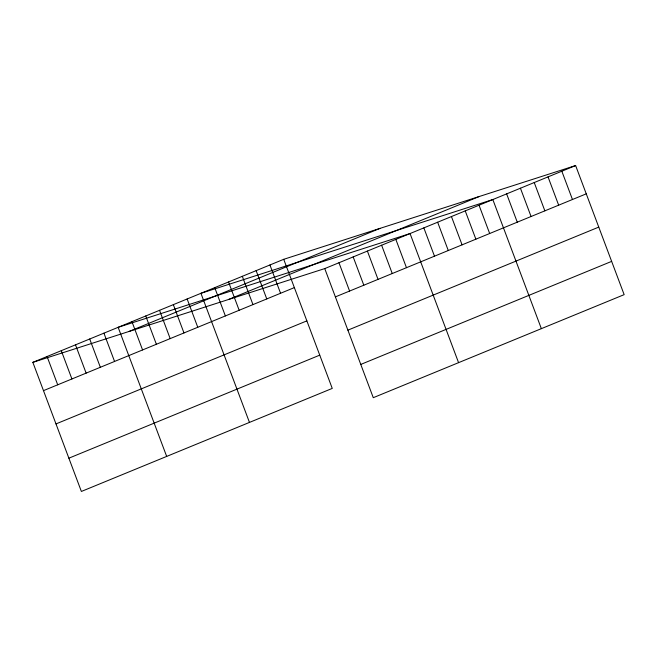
<?xml version="1.0" encoding="UTF-8"?>
<svg xmlns="http://www.w3.org/2000/svg" width="657" height="657" viewBox="0 0 657 657"><rect width="100%" height="100%" fill="white"/><g stroke="black" fill="none" stroke-linecap="round" stroke-linejoin="round"><path stroke-width="0.99" d="M32.85 362.352L283.725 259.31L575.622 165.548L624.15 294.648L373.275 397.69L324.747 268.59L32.85 362.352L81.378 491.452L332.253 388.41L283.725 259.31M129.174 331.415L380.05 228.365M228.422 299.535L479.298 196.484M324.747 268.59L575.622 165.548M43.485 390.644L294.361 287.602M335.382 296.89L586.258 193.84M55.993 423.913L306.86 320.871M347.89 330.151L598.765 227.108M68.87 458.184L319.745 355.141M360.775 364.43L611.642 261.379M561.825 171.214L572.461 199.506M548.028 176.881L558.664 205.173M534.231 182.547L544.867 210.848M520.434 188.214L531.07 216.514M506.637 193.881L517.273 222.181M541.36 328.656L492.832 199.556L200.935 293.309L249.463 422.41M479.035 205.222L489.67 233.514M465.238 210.889L475.873 239.181M451.441 216.555L462.076 244.847M437.644 222.222L448.279 250.514M423.847 227.889L434.482 256.181M458.57 362.656L410.05 233.555L118.145 327.317L166.673 456.418M395.834 239.394L406.469 267.695M381.618 245.233L392.254 273.534M367.394 251.073L378.03 279.373M353.179 256.912L363.814 285.212M338.963 262.751L349.598 291.051M269.928 264.976L280.564 293.268M256.131 270.643L266.767 298.935M242.326 276.31L252.961 304.602M228.529 281.976L239.164 310.268M214.732 287.643L225.367 315.935M187.138 298.976L197.773 327.276M173.341 304.643L183.976 332.943M159.544 310.318L170.179 338.61M145.747 315.984L156.382 344.276M131.942 321.651L142.577 349.943M103.929 333.156L114.564 361.449M89.713 338.996L100.349 367.288M75.498 344.835L86.133 373.127M61.282 350.674L71.917 378.966M47.066 356.513L57.701 384.805"/></g></svg>
